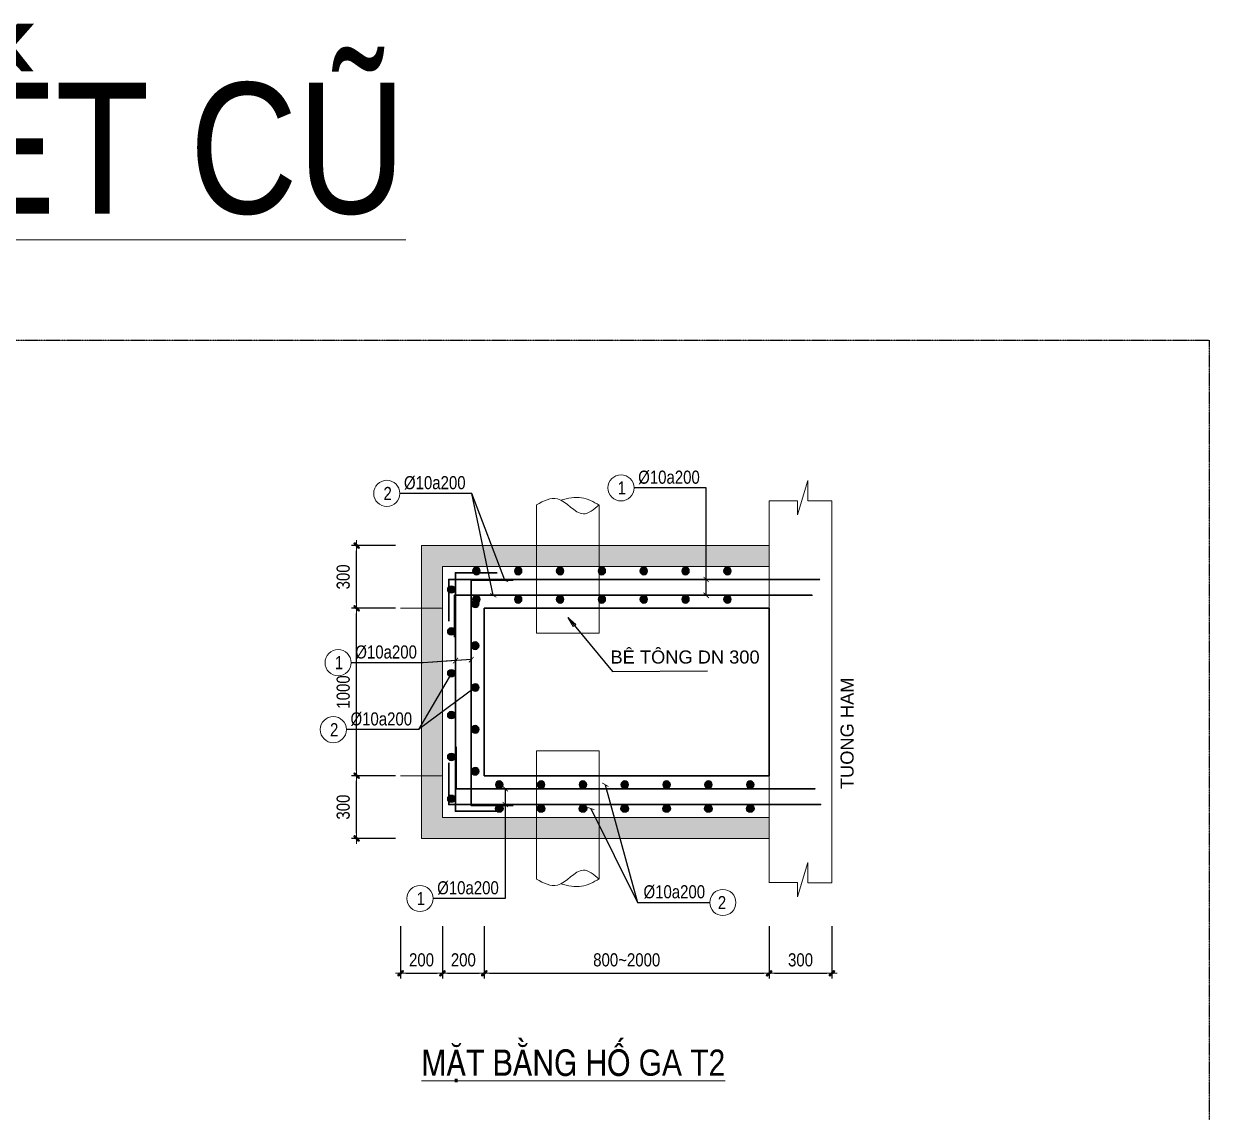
# Model space of a CAD drawing. Header units: millimetres. Extents: x -3568569 to -3536212, y 773195 to 801582.
# Drawn here: x -3541880 to -3536212, y 778397 to 783599 of the extents above; entities that cross this region are included whole.
import ezdxf
from ezdxf.enums import TextEntityAlignment as Align

# ---------------------------------------------------------------- set-up
doc = ezdxf.new("R2010")
doc.units = ezdxf.units.MM
doc.header["$MEASUREMENT"] = 0
doc.linetypes.add('CENTER', pattern=[2, 1.25, -0.25, 0.25, -0.25])
doc.layers.get('0').update_dxf_attribs({"lineweight": 9})
doc.layers.get('Defpoints').update_dxf_attribs({"color": 10, "lineweight": 0})
for name, color, linetype, lineweight in [("'S_Concrete_Hatch_252", 252, 'Continuous', 9), ('chunho.q', 1, 'Continuous', 13), ('CTHEP', 4, 'Continuous', 30), ('DBAO', 2, 'Continuous', 13), ('DGIONG', 1, 'Continuous', 13), ('Ghi chu ban ve', 1, 'Continuous', 20), ('KTH', 154, 'Continuous', 15), ('Net cat Betong', 6, 'Continuous', 40), ('STICK', 1, 'Continuous', 9), ('TEXT', 7, 'Continuous', 15)]:
    doc.layers.add(name, color=color, linetype=linetype, lineweight=lineweight)
for name, color, linetype in [('D-TEXT', 1, 'Continuous'), ('S-Gridline', 7, 'CENTER'), ('Wall Hatch', 134, 'Continuous')]:
    doc.layers.add(name, color=color, linetype=linetype)
doc.styles.add('CHU GHI CHU', font='arial.ttf', dxfattribs={"height": 200})
doc.styles.get("Standard").update_dxf_attribs({"font": 'arial.ttf'})
doc.styles.add('Star-HelCon', font='VHELVCN_0.TTF')
doc.styles.add('TTP-HelCon', font='VHELVCN_0.TTF')
doc.dimstyles.new('DTE-DIM50', dxfattribs={"dimscale": 50, "dimtxt": 2.5, "dimasz": 2.5, "dimexe": 1.25, "dimexo": 0.625, "dimtad": 1, "dimdec": 0, "dimtxsty": 'Standard', "dimcen": 2.5, "dimadec": 0, "dimazin": 0, "dimtfac": 1, "dimtdec": 0, "dimtmove": 0, "dimatfit": 3, "dimldrblk": 'CLOSEDBLANK', "dimfxl": 1, "dimarcsym": 0})
doc.dimstyles.new('TTP-25', dxfattribs={"dimscale": 25, "dimtxt": 2.5, "dimasz": 1, "dimexe": 1, "dimexo": 1, "dimgap": 0.09, "dimtad": 0, "dimdec": 4, "dimrnd": 5, "dimzin": 9, "dimdsep": 46, "dimtxsty": 'TTP-HelCon', "dimblk": 'Stick', "dimcen": 0.09, "dimdle": 1.5, "dimclrd": 256, "dimclre": 256, "dimclrt": 1, "dimadec": 0, "dimazin": 0, "dimtfac": 1, "dimtdec": 4, "dimtmove": 0, "dimatfit": 3, "dimldrblk": 'ARCHTICK', "dimfxl": 1, "dimtvp": 1, "dimtolj": 1, "dimtzin": 0, "dimarcsym": 0})

# ---------------------------------------------------------------- blocks, each defined once
blk = doc.blocks.new('*U300')
at = {"layer": 'Wall Hatch'}
h = blk.add_hatch(color=2, dxfattribs=at)
h.dxf.hatch_style = 1
h.paths.add_polyline_path([(18, 0, 1), (-18, 0, 1)])
at = {"layer": 'D-TEXT'}
blk.add_circle((0, 0), 18, dxfattribs=at)
blk = doc.blocks.new('*U299')
at = {"layer": 'Net cat Betong', "color": 0, "linetype": 'ByBlock', "lineweight": -2, "transparency": 16777216}
for p in [(0, 1000), (0, 800), (0, 600), (0, 400), (0, 200), (0, 0)]:
    blk.add_blockref('*U300', p, dxfattribs=at)
blk = doc.blocks.new('*U302')
at = {"layer": 'Wall Hatch'}
h = blk.add_hatch(color=2, dxfattribs=at)
h.dxf.hatch_style = 1
h.paths.add_polyline_path([(-18, 0, 1), (18, 0, 1)])
at = {"layer": 'D-TEXT'}
blk.add_circle((0, 0), 18, dxfattribs=at)
blk = doc.blocks.new('*U301')
at = {"layer": 'Net cat Betong', "color": 0, "linetype": 'ByBlock', "lineweight": -2, "transparency": 16777216}
for p in [(0, 800), (0, 600), (0, 400), (0, 200), (0, 0)]:
    blk.add_blockref('*U302', p, dxfattribs=at)
blk = doc.blocks.new('*U304')
at = {"layer": 'Wall Hatch'}
h = blk.add_hatch(color=2, dxfattribs=at)
h.dxf.hatch_style = 1
h.paths.add_polyline_path([(-18, 0, 1), (18, 0, 1)])
at = {"layer": 'D-TEXT'}
blk.add_circle((0, 0), 18, dxfattribs=at)
blk = doc.blocks.new('*U303')
at = {"layer": 'Net cat Betong', "color": 0, "linetype": 'ByBlock', "lineweight": -2, "transparency": 16777216}
for p in [(0, 1200), (0, 1000), (0, 800), (0, 600), (0, 400), (0, 200), (0, 0)]:
    blk.add_blockref('*U304', p, dxfattribs=at)
blk = doc.blocks.new('*U292')
at = {"layer": 'Wall Hatch'}
h = blk.add_hatch(color=2, dxfattribs=at)
h.dxf.hatch_style = 1
h.paths.add_polyline_path([(18, 0, 1), (-18, 0, 1)])
at = {"layer": 'D-TEXT'}
blk.add_circle((0, 0), 18, dxfattribs=at)
blk = doc.blocks.new('*U305')
at = {"layer": 'Net cat Betong', "color": 0, "linetype": 'ByBlock', "lineweight": -2, "transparency": 16777216}
for p in [(0, 1200), (0, 1000), (0, 800), (0, 600), (0, 400), (0, 200), (0, 0)]:
    blk.add_blockref('*U292', p, dxfattribs=at)
blk = doc.blocks.new('*U294')
at = {"layer": 'Wall Hatch'}
h = blk.add_hatch(color=2, dxfattribs=at)
h.dxf.hatch_style = 1
h.paths.add_polyline_path([(-18, 0, 1), (18, 0, 1)])
at = {"layer": 'D-TEXT'}
blk.add_circle((0, 0), 18, dxfattribs=at)
blk = doc.blocks.new('*U293')
at = {"layer": 'Net cat Betong', "color": 0, "linetype": 'ByBlock', "lineweight": -2, "transparency": 16777216}
for p in [(0, 1200), (0, 1000), (0, 800), (0, 600), (0, 400), (0, 200), (0, 0)]:
    blk.add_blockref('*U294', p, dxfattribs=at)
blk = doc.blocks.new('Stick')
at = {"layer": 'STICK'}
h = blk.add_hatch(color=256, dxfattribs=at)
edge = h.paths.add_edge_path()
edge.add_line((0.3, 0.5), (-0.5, -0.3))
edge.add_arc((-0.4, -0.4), 0.141, 135, 315)
edge.add_line((-0.3, -0.5), (0.5, 0.3))
edge.add_arc((0.4, 0.4), 0.141, 315, 495)
blk.add_line((1, 0), (-1, 0), dxfattribs=at)
blk.add_lwpolyline([(0.3, 0.5), (-0.5, -0.3, 1), (-0.3, -0.5), (0.5, 0.3, 1), (0.3, 0.5, 1)], format="xyb", dxfattribs=at)
blk = doc.blocks.new('*D453')
at = {"layer": 'Defpoints', "color": 0, "transparency": 16777216}
for p in [(-3539678.2, 779311.2), (-3538316.1, 779311.2), (-3538316.1, 779061.4)]:
    blk.add_point(p, dxfattribs=at)
at = {"layer": 'KTH', "lineweight": -2, "transparency": 16777216}
for p, q in [((-3539678.2, 779286.2), (-3539678.2, 779036.4)), ((-3538316.1, 779286.2), (-3538316.1, 779036.4)), ((-3539653.2, 779061.4), (-3538341.1, 779061.4))]:
    blk.add_line(p, q, dxfattribs=at)
at = {"layer": 'KTH', "lineweight": -2, "transparency": 16777216, "xscale": 25, "yscale": 25, "zscale": 25, "rotation": 180}
blk.add_blockref('Stick', (-3539678.2, 779061.4), dxfattribs=at)
at = {"layer": 'KTH', "lineweight": -2, "transparency": 16777216, "xscale": 25, "yscale": 25, "zscale": 25}
blk.add_blockref('Stick', (-3538316.1, 779061.4), dxfattribs=at)
at = {"layer": 'KTH', "color": 1, "transparency": 16777216, "insert": (-3538997.1, 779125.2), "char_height": 62.5, "attachment_point": 5, "style": 'TTP-HelCon'}
blk.add_mtext('\\A1;800~2000', dxfattribs=at)
blk = doc.blocks.new('_ArchTick')
at = {"color": 0, "linetype": 'ByBlock', "const_width": 0.15}
blk.add_lwpolyline([(-0.5, -0.5), (0.5, 0.5)], dxfattribs=at)
blk = doc.blocks.new('*D454')
at = {"layer": 'Defpoints', "color": 0, "transparency": 16777216}
for p in [(-3540078.2, 779311.2), (-3539878.2, 779311.2), (-3539878.2, 779061.4)]:
    blk.add_point(p, dxfattribs=at)
at = {"layer": 'KTH', "lineweight": -2, "transparency": 16777216}
for p, q in [((-3540078.2, 779286.2), (-3540078.2, 779036.4)), ((-3539878.2, 779286.2), (-3539878.2, 779036.4)), ((-3540053.2, 779061.4), (-3539903.2, 779061.4))]:
    blk.add_line(p, q, dxfattribs=at)
at = {"layer": 'KTH', "lineweight": -2, "transparency": 16777216, "xscale": 25, "yscale": 25, "zscale": 25, "rotation": 180}
blk.add_blockref('Stick', (-3540078.2, 779061.4), dxfattribs=at)
at = {"layer": 'KTH', "lineweight": -2, "transparency": 16777216, "xscale": 25, "yscale": 25, "zscale": 25}
blk.add_blockref('Stick', (-3539878.2, 779061.4), dxfattribs=at)
at = {"layer": 'KTH', "color": 1, "transparency": 16777216, "insert": (-3539978.2, 779125.2), "char_height": 62.5, "attachment_point": 5, "style": 'TTP-HelCon'}
blk.add_mtext('\\A1;200', dxfattribs=at)
blk = doc.blocks.new('*D455')
at = {"layer": 'Defpoints', "color": 0, "transparency": 16777216}
for p in [(-3539878.2, 779311.2), (-3539678.2, 779311.2), (-3539678.2, 779061.4)]:
    blk.add_point(p, dxfattribs=at)
at = {"layer": 'KTH', "lineweight": -2, "transparency": 16777216}
for p, q in [((-3539878.2, 779286.2), (-3539878.2, 779036.4)), ((-3539678.2, 779286.2), (-3539678.2, 779036.4)), ((-3539853.2, 779061.4), (-3539703.2, 779061.4))]:
    blk.add_line(p, q, dxfattribs=at)
at = {"layer": 'KTH', "lineweight": -2, "transparency": 16777216, "xscale": 25, "yscale": 25, "zscale": 25, "rotation": 180}
blk.add_blockref('Stick', (-3539878.2, 779061.4), dxfattribs=at)
at = {"layer": 'KTH', "lineweight": -2, "transparency": 16777216, "xscale": 25, "yscale": 25, "zscale": 25}
blk.add_blockref('Stick', (-3539678.2, 779061.4), dxfattribs=at)
at = {"layer": 'KTH', "color": 1, "transparency": 16777216, "insert": (-3539778.2, 779125.2), "char_height": 62.5, "attachment_point": 5, "style": 'TTP-HelCon'}
blk.add_mtext('\\A1;200', dxfattribs=at)
blk = doc.blocks.new('*D456')
at = {"layer": 'Defpoints', "color": 0, "transparency": 16777216}
for p in [(-3538316.1, 779311.2), (-3538016.1, 779311.2), (-3538016.1, 779061.4)]:
    blk.add_point(p, dxfattribs=at)
at = {"layer": 'KTH', "lineweight": -2, "transparency": 16777216}
for p, q in [((-3538316.1, 779286.2), (-3538316.1, 779036.4)), ((-3538016.1, 779286.2), (-3538016.1, 779036.4)), ((-3538291.1, 779061.4), (-3538041.1, 779061.4))]:
    blk.add_line(p, q, dxfattribs=at)
at = {"layer": 'KTH', "lineweight": -2, "transparency": 16777216, "xscale": 25, "yscale": 25, "zscale": 25, "rotation": 180}
blk.add_blockref('Stick', (-3538316.1, 779061.4), dxfattribs=at)
at = {"layer": 'KTH', "lineweight": -2, "transparency": 16777216, "xscale": 25, "yscale": 25, "zscale": 25}
blk.add_blockref('Stick', (-3538016.1, 779061.4), dxfattribs=at)
at = {"layer": 'KTH', "color": 1, "transparency": 16777216, "insert": (-3538166.1, 779125.2), "char_height": 62.5, "attachment_point": 5, "style": 'TTP-HelCon'}
blk.add_mtext('\\A1;300', dxfattribs=at)
blk = doc.blocks.new('*D457')
at = {"layer": 'Defpoints', "color": 0, "transparency": 16777216}
for p in [(-3540288.5, 780005.7), (-3540078.2, 780005.7), (-3540078.2, 779705.7)]:
    blk.add_point(p, dxfattribs=at)
at = {"layer": 'KTH', "lineweight": -2, "transparency": 16777216}
for p, q in [((-3540103.2, 780005.7), (-3540313.5, 780005.7)), ((-3540288.5, 779730.7), (-3540288.5, 779980.7)), ((-3540103.2, 779705.7), (-3540313.5, 779705.7))]:
    blk.add_line(p, q, dxfattribs=at)
at = {"layer": 'KTH', "lineweight": -2, "transparency": 16777216, "xscale": 25, "yscale": 25, "zscale": 25}
for p, rotation in [((-3540288.5, 780005.7), 90), ((-3540288.5, 779705.7), 270)]:
    blk.add_blockref('Stick', p, dxfattribs=dict(at, rotation=rotation))
at = {"layer": 'KTH', "color": 1, "transparency": 16777216, "insert": (-3540352.4, 779855.7), "char_height": 62.5, "attachment_point": 5, "rotation": 90, "style": 'TTP-HelCon'}
blk.add_mtext('\\A1;300', dxfattribs=at)
blk = doc.blocks.new('*D458')
at = {"layer": 'Defpoints', "color": 0, "transparency": 16777216}
for p in [(-3540288.5, 780805.7), (-3540078.2, 780805.7), (-3540078.2, 780005.7)]:
    blk.add_point(p, dxfattribs=at)
at = {"layer": 'KTH', "lineweight": -2, "transparency": 16777216}
for p, q in [((-3540103.2, 780805.7), (-3540313.5, 780805.7)), ((-3540288.5, 780030.7), (-3540288.5, 780780.7)), ((-3540103.2, 780005.7), (-3540313.5, 780005.7))]:
    blk.add_line(p, q, dxfattribs=at)
at = {"layer": 'KTH', "lineweight": -2, "transparency": 16777216, "xscale": 25, "yscale": 25, "zscale": 25}
for p, rotation in [((-3540288.5, 780805.7), 90), ((-3540288.5, 780005.7), 270)]:
    blk.add_blockref('Stick', p, dxfattribs=dict(at, rotation=rotation))
at = {"layer": 'KTH', "color": 1, "transparency": 16777216, "insert": (-3540352.4, 780405.7), "char_height": 62.5, "attachment_point": 5, "rotation": 90, "style": 'TTP-HelCon'}
blk.add_mtext('\\A1;1000', dxfattribs=at)
blk = doc.blocks.new('*D459')
at = {"layer": 'Defpoints', "color": 0, "transparency": 16777216}
for p in [(-3540288.5, 781105.7), (-3540078.2, 781105.7), (-3540078.2, 780805.7)]:
    blk.add_point(p, dxfattribs=at)
at = {"layer": 'KTH', "lineweight": -2, "transparency": 16777216}
for p, q in [((-3540103.2, 781105.7), (-3540313.5, 781105.7)), ((-3540288.5, 780830.7), (-3540288.5, 781080.7)), ((-3540103.2, 780805.7), (-3540313.5, 780805.7))]:
    blk.add_line(p, q, dxfattribs=at)
at = {"layer": 'KTH', "lineweight": -2, "transparency": 16777216, "xscale": 25, "yscale": 25, "zscale": 25}
for p, rotation in [((-3540288.5, 781105.7), 90), ((-3540288.5, 780805.7), 270)]:
    blk.add_blockref('Stick', p, dxfattribs=dict(at, rotation=rotation))
at = {"layer": 'KTH', "color": 1, "transparency": 16777216, "insert": (-3540352.4, 780955.7), "char_height": 62.5, "attachment_point": 5, "rotation": 90, "style": 'TTP-HelCon'}
blk.add_mtext('\\A1;300', dxfattribs=at)
blk = doc.blocks.new('*U298')
at = {"layer": 'Wall Hatch'}
h = blk.add_hatch(color=2, dxfattribs=at)
h.dxf.hatch_style = 1
h.paths.add_polyline_path([(-18, 0, 1), (18, 0, 1)])
at = {"layer": 'D-TEXT'}
blk.add_circle((0, 0), 18, dxfattribs=at)
blk = doc.blocks.new('*U297')
at = {"layer": 'Net cat Betong', "color": 0, "linetype": 'ByBlock', "lineweight": -2, "transparency": 16777216}
for p in [(0, 1200), (0, 1000), (0, 800), (0, 600), (0, 400), (0, 200), (0, 0)]:
    blk.add_blockref('*U298', p, dxfattribs=at)

msp = doc.modelspace()

# ---------------------------------------------------------------- hatches: boundary and pattern name
at = {"layer": "'S_Concrete_Hatch_252"}
h = msp.add_hatch(dxfattribs=at)
h.set_pattern_fill('AR-CONC', color=256)
h.set_pattern_definition([(50, (-3558728.624, 768054.2), (7.1726018, -0.6275213), [0.75, -8.25]), (355, (-3558728.624, 768054.2), (-1.3875133, 7.5219213), [0.6, -6.6]), (100.451444, (-3558728.026, 768054.1476), (5.7850885, 6.8944), [0.637402, -7.0114211]), (46.1842, (-3558728.624, 768056.2), (10.6724133, -1.6551928), [1.125, -12.375]), (96.635635, (-3558727.735, 768056.062), (9.3466195, 9.741186), [0.9561034, -10.5171376]), (351.184164, (-3558728.624, 768056.2), (9.3466195, 9.741186), [0.9, -9.9]), (21, (-3558727.624, 768055.7), (5.9690705, -4.0261889), [0.75, -8.25]), (326, (-3558727.624, 768055.7), (2.4331533, 7.2515005), [0.6, -6.6]), (71.451445, (-3558727.1265, 768055.3644), (8.4022238, 3.2253115), [0.637402, -7.0114211]), (37.5, (-3558728.624, 768054.1999), (0.12159855, 3.32893854), [0, -6.52, 0, -6.7, 0, -6.625]), (7.5, (-3558728.624, 768054.2), (2.6306954, 3.9441171), [0, -3.82, 0, -6.37, 0, -2.525]), (327.5, (-3558730.854, 768054.2), (5.33822436, -0.22554872), [0, -2.5, 0, -7.8, 0, -10.35]), (317.5, (-3558731.854, 768054.2), (5.8318617, 1.0010498), [0, -3.25, 0, -5.18, 0, -7.35])])
h.paths.add_polyline_path([(-3539978.15528, 781105.68568), (-3539978.15528, 779705.68568), (-3538316.07543, 779705.68568), (-3538316.07543, 779805.68568), (-3539878.15528, 779805.68568), (-3539878.15528, 781005.68568), (-3538316.07543, 781005.68568), (-3538316.07543, 781105.68568)])

# ---------------------------------------------------------------- linework, layer by layer
for p, q in [((-3539428.15528, 780686.41231), (-3539128.15528, 780686.41231)), ((-3539428.15528, 780124.95905), (-3539128.15528, 780124.95905))]:
    msp.add_line(p, q, dxfattribs=at)
for points in [[(-3539428.77498, 781300.47357), (-3539428.15528, 780686.41231)], [(-3539128.77498, 781300.47357), (-3539128.15528, 780686.41231)], [(-3538316.07543, 781105.68568), (-3539978.15528, 781105.68568), (-3539978.15528, 779705.68568), (-3538316.07543, 779705.68568)], [(-3538316.07543, 781105.68568), (-3539978.15528, 781105.68568), (-3539978.15528, 779705.68568), (-3538316.07543, 779705.68568)], [(-3539428.77498, 779510.89779), (-3539428.15528, 780124.95905)], [(-3539128.77498, 779510.89779), (-3539128.15528, 780124.95905)]]:
    msp.add_lwpolyline(points, dxfattribs=at)
msp.add_lwpolyline([(-3538316.07543, 781105.68568), (-3538316.07543, 781005.68568), (-3539878.15528, 781005.68568), (-3539878.15528, 779805.68568), (-3538316.07543, 779805.68568), (-3538316.07543, 779705.68568), (-3539978.15528, 779705.68568), (-3539978.15528, 781105.68568)], close=True, dxfattribs=at)
for points in [[(-3539428.77498, 781300.47357), (-3539328.47214, 781329.33168), (-3539204.4883, 781257.00675), (-3539128.77498, 781300.47357)], [(-3539128.77234, 781299.06115), (-3539212.87463, 781334.30569), (-3539311.79309, 781322.87735)], [(-3539428.77498, 779510.89779), (-3539328.47214, 779482.03967), (-3539204.4883, 779554.36461), (-3539128.77498, 779510.89779)], [(-3539128.77234, 779512.3102), (-3539212.87463, 779477.06567), (-3539311.79309, 779488.49401)]]:
    msp.add_spline(points, degree=3, dxfattribs=at)
at = {"layer": 'CTHEP'}
for points in [[(-3539616.03699, 779835.68568), (-3539816.03699, 779835.68568), (-3539816.03699, 780975.68568), (-3539616.03699, 780975.68568)], [(-3539848.15528, 780743.56739), (-3539848.15528, 780943.56739), (-3538074.40209, 780943.56739), (-3538074.40209, 780943.56739)], [(-3539540.27357, 779863.25018), (-3539740.27357, 779863.25018), (-3539740.27357, 780939.77689), (-3539540.27357, 780939.77689)], [(-3539820.59078, 780667.80397), (-3539820.59078, 780867.80397), (-3538110.31088, 780867.80397), (-3538110.31088, 780867.80397)], [(-3538096.20119, 779943.56739), (-3538096.20119, 779943.56739), (-3539812.24649, 779943.56739), (-3539812.24649, 780143.56739)], [(-3538068.63668, 779867.80397), (-3538068.63668, 779867.80397), (-3539848.15528, 779867.80397), (-3539848.15528, 780067.80397)]]:
    msp.add_lwpolyline(points, dxfattribs=at)
at = {"layer": 'CTHEP', "ltscale": 0.8}
msp.add_lwpolyline([(-3539678.15528, 780805.68568), (-3538316.07543, 780805.68568), (-3538316.07543, 780005.68568), (-3539678.15528, 780005.68568)], close=True, dxfattribs=at)
at = {"layer": 'DBAO'}
for p, q in [((-3538180.4464, 781251.74263), (-3538131.30081, 781415.8606)), ((-3538131.30081, 781415.8606), (-3538131.30081, 781318.9408)), ((-3538316.07543, 779493.97386), (-3538316.07543, 781319.95556)), ((-3538316.07543, 781319.95556), (-3538180.4464, 781319.95556)), ((-3538180.4464, 781319.95556), (-3538180.4464, 781251.74263)), ((-3538131.30081, 781318.9408), (-3538016.07543, 781318.9408)), ((-3538016.07543, 779493.97386), (-3538016.07543, 781319.95556)), ((-3539878.15528, 780805.68568), (-3540078.15528, 780805.68568)), ((-3540078.15528, 780005.68568), (-3539878.15528, 780005.68568)), ((-3538180.4464, 779426.77568), (-3538131.30081, 779590.89365)), ((-3538131.30081, 779590.89365), (-3538131.30081, 779493.97386)), ((-3538316.07543, 779494.98861), (-3538180.4464, 779494.98861)), ((-3538180.4464, 779494.98861), (-3538180.4464, 779426.77568)), ((-3538131.30081, 779493.97386), (-3538016.07543, 779493.97386))]:
    msp.add_line(p, q, dxfattribs=at)
for points in [[(-3538316.07543, 779805.68568), (-3539878.15528, 779805.68568), (-3539878.15528, 781005.68568), (-3538316.07543, 781005.68568)], [(-3538316.07543, 781005.68568), (-3539878.15528, 781005.68568), (-3539878.15528, 779805.68568), (-3538316.07543, 779805.68568)], [(-3538316.07543, 779805.68568), (-3539878.15528, 779805.68568), (-3539878.15528, 781005.68568), (-3538316.07543, 781005.68568)], [(-3538316.07543, 781005.68568), (-3539878.15528, 781005.68568), (-3539878.15528, 779805.68568), (-3538316.07543, 779805.68568)], [(-3538316.07543, 780556.01184), (-3538316.07543, 780005.68568), (-3539678.15528, 780005.68568), (-3539678.15528, 780805.68568), (-3538316.07543, 780805.68568), (-3538316.07543, 780556.01184)]]:
    msp.add_lwpolyline(points, dxfattribs=at)
at = {"layer": 'DGIONG'}
for centre in [(-3540144.28605, 781354.88724), (-3539024.42484, 781381.11062), (-3540376.98677, 780545.77115), (-3540399.93634, 780225.90585), (-3539985.45112, 779418.76347), (-3538537.4922, 779399.64041)]:
    msp.add_circle(centre, 62.5, dxfattribs=at)
at = {"layer": 'S-Gridline'}
msp.add_lwpolyline([(-3547942.57394, 782086.78463), (-3536211.7108, 782086.78463), (-3536211.7108, 773194.82945), (-3547942.57394, 773194.82945)], close=True, dxfattribs=at)

# ---------------------------------------------------------------- block references
at = {"layer": 'Net cat Betong', "color": 2, "xscale": -1}
for name, p, rotation in [('*U297', (-3539715.80163, 780984.43217), 270), ('*U303', (-3539715.80163, 780848.68091), 270), ('*U293', (-3538406.46026, 779962.69044), 90)]:
    msp.add_blockref(name, p, dxfattribs=dict(at, rotation=rotation))
at = {"layer": 'Net cat Betong', "color": 2}
msp.add_blockref('*U299', (-3539835.16005, 779895.42987), dxfattribs=at)
at = {"layer": 'Net cat Betong', "color": 2, "xscale": -1}
msp.add_blockref('*U301', (-3539721.15052, 780027.12634), dxfattribs=at)
at = {"layer": 'Net cat Betong', "color": 2, "rotation": 89.99999999999999}
msp.add_blockref('*U305', (-3538406.49095, 779848.68091), dxfattribs=at)

# ---------------------------------------------------------------- texts
at = {"layer": 'chunho.q', "style": 'TTP-HelCon'}
for p in [(-3538942.31034, 781401.11062), (-3540062.17156, 781374.88724), (-3540294.87227, 780565.77115), (-3540317.82185, 780245.90585), (-3539903.33662, 779438.76347), (-3538916.94003, 779419.64041)]:
    msp.add_text('Þ10a200', height=62.5, dxfattribs=at).set_placement(p)
for s, p in [('1', (-3539020.25817, 781381.11062)), ('2', (-3540140.11938, 781354.88724)), ('1', (-3540372.8201, 780545.77115)), ('2', (-3540395.76968, 780225.90585))]:
    msp.add_text(s, height=62.5, dxfattribs=at).set_placement(p, align=Align.MIDDLE)
at = {"layer": 'Ghi chu ban ve', "style": 'CHU GHI CHU'}
msp.add_text('BÊ TÔNG DN 300', height=62.5, dxfattribs=at).set_placement((-3539074.75638, 780541.63576))
msp.add_text('TUONG HAM', height=62.5, rotation=90, dxfattribs=at).set_placement((-3537912.24793, 779941.5057))
at = {"layer": 'TEXT', "color": 1, "style": 'TTP-HelCon'}
msp.add_text('%%UCHI TIEÁT CUÕ', height=625, dxfattribs=at).set_placement((-3544263.67953, 782692.42303))
at = {"layer": 'TEXT', "color": 1, "style": 'Star-HelCon'}
for s, p in [('1', (-3539981.28445, 779418.76347)), ('2', (-3538541.65887, 779399.64041))]:
    msp.add_text(s, height=62.5, dxfattribs=at).set_placement(p, align=Align.MIDDLE)
at = {"layer": 'TEXT', "color": 1, "style": 'TTP-HelCon'}
msp.add_text('%%UMAËT BAÈNG HOÁ GA T2', height=125, dxfattribs=at).set_placement((-3539252.44936, 778571.90833), align=Align.CENTER)

# ---------------------------------------------------------------- dimensions: what is measured, and where the dimension line sits
at = {"layer": 'KTH'}
for base, p1, p2, picture, middle in [((-3540288.52066, 781105.68568), (-3540078.15528, 780805.68568), (-3540078.15528, 781105.68568), '*D459', (-3540352.354, 780955.68568)), ((-3540288.52066, 780005.68568), (-3540078.15528, 779705.68568), (-3540078.15528, 780005.68568), '*D457', (-3540352.354, 779855.68568))]:
    dim = msp.add_linear_dim(base=base, p1=p1, p2=p2, angle=90, dimstyle='TTP-25', dxfattribs=at)
    dim.commit()
    dim.dimension.update_dxf_attribs({"geometry": picture, "text_midpoint": middle})
dim = msp.add_linear_dim(base=(-3540288.52066, 780805.68568), p1=(-3540078.15528, 780005.68568), p2=(-3540078.15528, 780805.68568), angle=90, text='1000', dimstyle='TTP-25', dxfattribs=at)
dim.commit()
dim.dimension.update_dxf_attribs({"geometry": '*D458', "text_midpoint": (-3540352.354, 780405.68568)})
for base, p1, p2, picture, middle in [((-3539878.15528, 779061.38035), (-3540078.15528, 779311.16813), (-3539878.15528, 779311.16813), '*D454', (-3539978.15528, 779125.21368)), ((-3539678.15528, 779061.38035), (-3539878.15528, 779311.16813), (-3539678.15528, 779311.16813), '*D455', (-3539778.15528, 779125.21368)), ((-3538016.07543, 779061.38035), (-3538316.07543, 779311.16813), (-3538016.07543, 779311.16813), '*D456', (-3538166.07543, 779125.21368))]:
    dim = msp.add_linear_dim(base=base, p1=p1, p2=p2, dimstyle='TTP-25', dxfattribs=at)
    dim.commit()
    dim.dimension.update_dxf_attribs({"geometry": picture, "text_midpoint": middle})
dim = msp.add_linear_dim(base=(-3538316.07543, 779061.38035), p1=(-3539678.15528, 779311.16813), p2=(-3538316.07543, 779311.16813), text='800~2000', dimstyle='TTP-25', dxfattribs=at)
dim.commit()
dim.dimension.update_dxf_attribs({"geometry": '*D453', "text_midpoint": (-3538997.11535, 779125.21368)})

# ---------------------------------------------------------------- leaders
at = {"color": 1}
msp.add_leader([(-3539278.61166, 780762.36963), (-3539065.5221, 780503.71035), (-3538610.81285, 780507.2506)], dimstyle='DTE-DIM50', override={"dimasz": 1}, dxfattribs=at)
at = {"layer": 'DGIONG'}
for points in [[(-3539580.49412, 780939.77689), (-3539737.00909, 781354.88724), (-3540081.78605, 781354.88724)], [(-3538617.14787, 780943.56739), (-3538617.14787, 781381.11062), (-3538961.92484, 781381.11062)], [(-3538617.14787, 780867.80397), (-3538617.14787, 781381.11062), (-3538961.92484, 781381.11062)], [(-3539815.80921, 780555.5333), (-3539969.70981, 780545.77115), (-3540314.48677, 780545.77115)], [(-3539740.27357, 780560.32464), (-3539969.70981, 780545.77115), (-3540238.72335, 780545.77115)], [(-3539835.16005, 780495.42987), (-3539992.65938, 780225.90585), (-3540337.43634, 780225.90585)], [(-3539578.17416, 779943.56739), (-3539578.17416, 779418.76347), (-3539922.95112, 779418.76347)], [(-3539099.59595, 779962.69044), (-3538944.76916, 779399.64041), (-3538599.9922, 779399.64041)], [(-3539578.17416, 779867.80397), (-3539578.17416, 779418.76347), (-3539922.95112, 779418.76347)]]:
    msp.add_leader(points, dimstyle='TTP-25', override={"dimgap": 0.09, "dimtad": 0}, dxfattribs=at)
for points in [[(-3539635.40145, 780867.80397), (-3539737.00909, 781354.88724), (-3540081.78605, 781354.88724)], [(-3539721.15052, 780427.12634), (-3539992.65938, 780225.90585), (-3540337.43634, 780225.90585)], [(-3539167.89948, 779848.68091), (-3538944.76916, 779399.64041), (-3538599.9922, 779399.64041)]]:
    msp.add_leader(points, dimstyle='TTP-25', dxfattribs=at)

doc.saveas('drawing.dxf')
